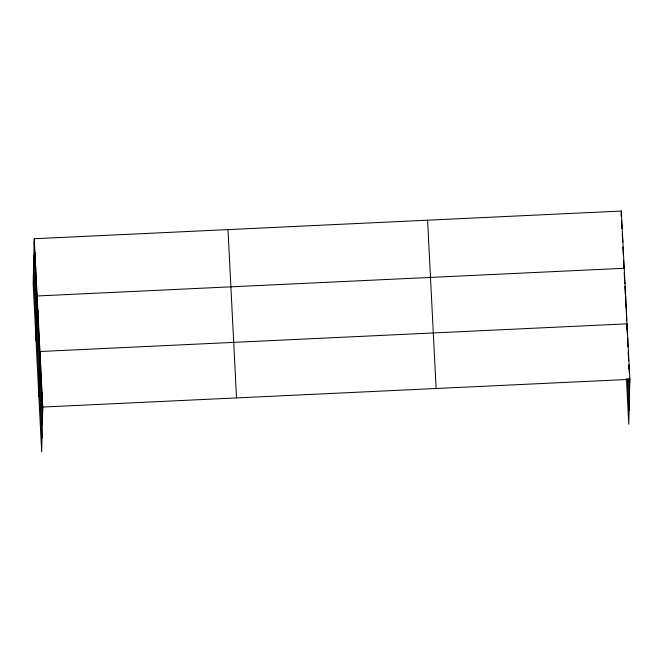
<?xml version="1.0" encoding="UTF-8"?>
<svg xmlns="http://www.w3.org/2000/svg" width="663" height="663" viewBox="0 0 663 663"><rect width="100%" height="100%" fill="white"/><g stroke="black" fill="none" stroke-linecap="round" stroke-linejoin="round"><path stroke-width="0.99" d="M34.244 238.738L33.15 283.631L41.678 451.951L42.78 407.057L34.244 238.738L621.322 211.049L629.85 379.369L628.756 424.262L626.444 378.631M34.89 256.299L34.973 253.051M35.62 270.612L35.694 267.355M36.341 284.916L36.424 281.659M36.051 340.865L37.145 295.971L624.223 268.275M37.774 313.11L37.849 309.853M38.479 326.992L38.553 323.743M39.183 340.881L39.258 337.624M38.868 396.408L39.962 351.514L627.032 323.817L626.891 329.826M40.584 368.653L40.667 365.404M41.288 382.543L41.371 379.286M41.993 396.424L42.076 393.176M621.198 216.13L621.322 211.049M622.043 225.354L621.96 228.611L621.546 220.431M622.706 242.103L622.772 239.658M623.452 255.595L623.493 253.97M624.886 283.789L624.927 282.165M625.623 296.046L625.996 308.229M626.328 309.936L626.601 320.13M627.662 340.964L627.737 337.707M628.367 354.846L628.441 351.597M629.063 368.736L629.146 365.479M42.78 407.057L629.85 379.369M621.239 214.298L621.339 216.345M622.225 233.716L622.64 241.896M622.897 247.001L623.311 255.18M623.568 260.286L623.982 268.465M624.19 272.518L624.645 281.452M624.894 286.408L625.3 294.339M626.858 325.094L627.306 334.019M627.505 337.989L627.96 346.915M628.209 351.871L628.665 360.796M628.864 364.766L629.27 372.705M629.519 377.661L629.767 382.617M628.532 378.507L629.436 396.358M627.48 378.78L629.088 410.521M427.585 220.182L436.113 388.501M227.981 229.597L236.509 397.924M34.169 241.995L42.697 410.314M33.83 255.736L42.366 424.055M33.49 269.891L42.018 438.21"/></g></svg>
